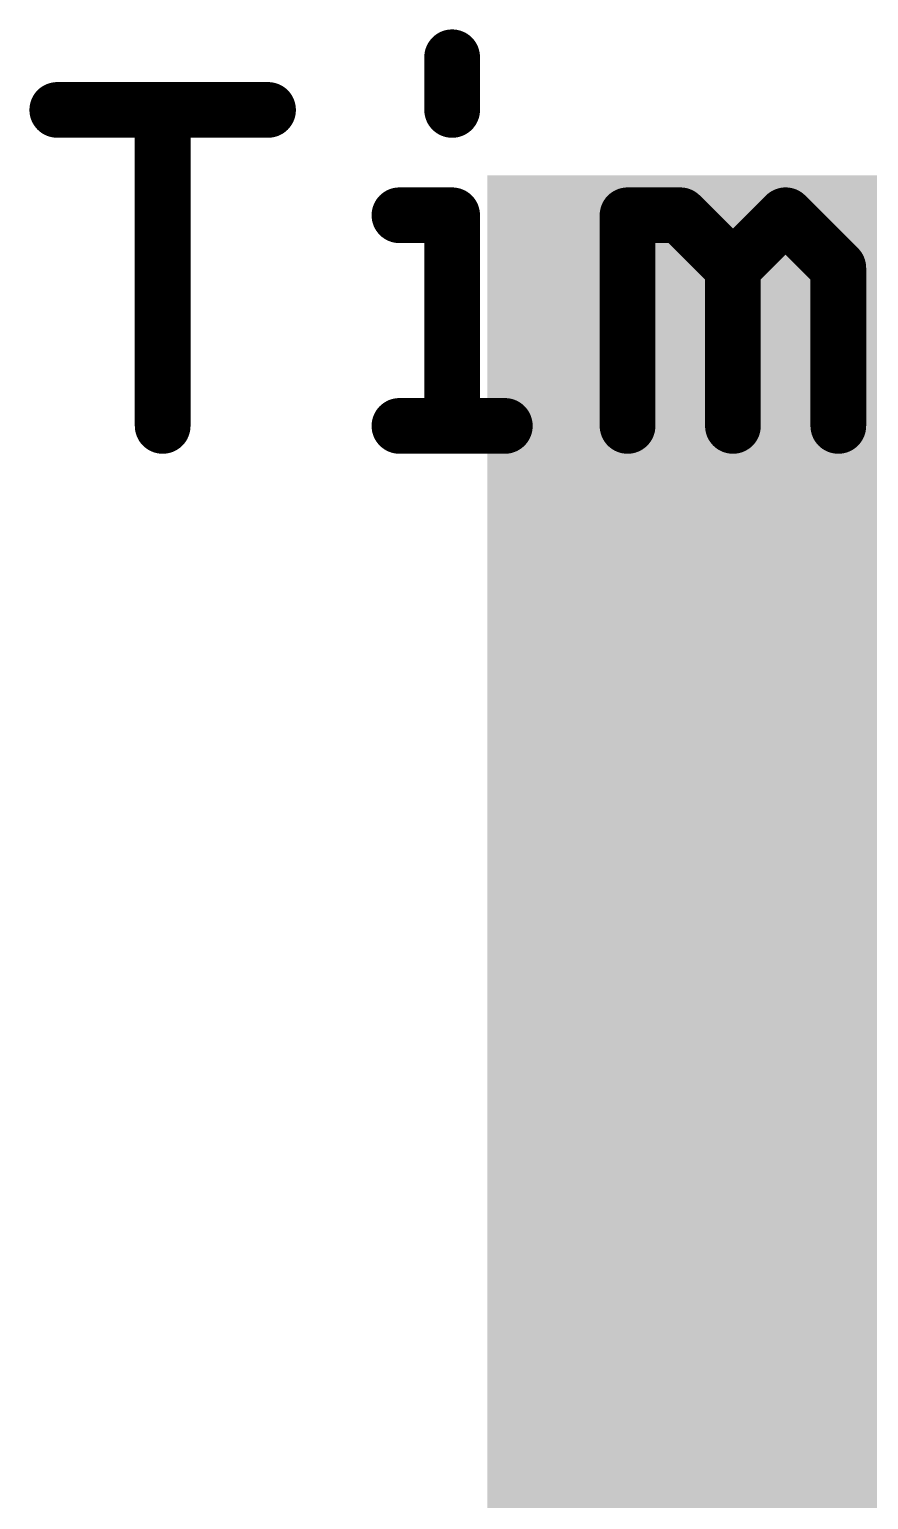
# Model space of a CAD drawing. Extents: x -6.3 to 44.5, y -10.2 to 43.3.
# Drawn here: x 6.39 to 10.98, y 6.72 to 14.77 of the extents above; entities that cross this region are included whole.
import ezdxf

# ---------------------------------------------------------------- set-up
doc = ezdxf.new("R2010")
doc.units = 0
doc.layers.add('21', color=41, linetype='CONTINUOUS')
doc.layers.add('22', color=40, linetype='CONTINUOUS')

# ---------------------------------------------------------------- blocks, each defined once
blk = doc.blocks.new('RECT')
blk.add_solid([(-0.5, -0.5), (0.5, -0.5), (-0.5, 0.5), (0.5, 0.5)])

msp = doc.modelspace()

# ---------------------------------------------------------------- linework, layer by layer
at = {"layer": '21', "const_width": 0.3048}
for points in [[(8.698, 14.6152), (8.698, 14.3271)], [(6.5388, 14.3271), (7.6913, 14.3271)], [(7.1151, 12.5984), (7.1151, 14.3271)], [(8.4099, 13.7508), (8.698, 13.7508)], [(8.698, 13.7508), (8.698, 12.5984)], [(9.6572, 12.5984), (9.6572, 13.7508)], [(9.6572, 13.7508), (9.9453, 13.7508)], [(9.9453, 13.7508), (10.2335, 13.4627)], [(10.2335, 13.4627), (10.5216, 13.7508)], [(10.5216, 13.7508), (10.8097, 13.4627)], [(10.2335, 13.4627), (10.2335, 12.5984)], [(10.8097, 13.4627), (10.8097, 12.5984)], [(8.4099, 12.5984), (8.9861, 12.5984)]]:
    msp.add_lwpolyline(points, dxfattribs=at)
at = {"layer": '21', "const_width": 0.1524}
for points in [[(8.7742, 14.6152, 1), (8.6218, 14.6152)], [(6.5388, 14.4033, 1), (6.5388, 14.2509)], [(7.1913, 14.3271, 1), (7.0389, 14.3271)], [(7.6913, 14.2509, 1), (7.6913, 14.4033)], [(8.6218, 14.3271, 1), (8.7742, 14.3271)], [(8.4099, 13.827, 1), (8.4099, 13.6746)], [(8.7742, 13.7508, 1), (8.6218, 13.7508)], [(8.698, 13.6746, 1), (8.698, 13.827)], [(9.7334, 13.7508, 1), (9.581, 13.7508)], [(9.6572, 13.827, 1), (9.6572, 13.6746)], [(9.9992, 13.8047, 1), (9.8915, 13.697)], [(9.9453, 13.6746, 1), (9.9453, 13.827)], [(10.5755, 13.8047, 1), (10.4677, 13.697)], [(10.5755, 13.697, 1), (10.4677, 13.8047)], [(10.3097, 13.4627, 1), (10.1573, 13.4627)], [(10.1796, 13.5166, 1), (10.2873, 13.4089)], [(10.1796, 13.4089, 1), (10.2873, 13.5166)], [(10.8859, 13.4627, 1), (10.7335, 13.4627)], [(10.7558, 13.4089, 1), (10.8636, 13.5166)], [(8.4099, 12.6746, 1), (8.4099, 12.5222)], [(8.9861, 12.5222, 1), (8.9861, 12.6746)], [(7.0389, 12.5984, 1), (7.1913, 12.5984)], [(8.6218, 12.5984, 1), (8.7742, 12.5984)], [(9.581, 12.5984, 1), (9.7334, 12.5984)], [(10.1573, 12.5984, 1), (10.3097, 12.5984)], [(10.7335, 12.5984, 1), (10.8859, 12.5984)]]:
    msp.add_lwpolyline(points, format="xyb", dxfattribs=at)

# ---------------------------------------------------------------- block references
at = {"layer": '22', "xscale": 25.4, "yscale": 10.795}
msp.add_blockref('RECT', (21.59, 8.5725), dxfattribs=at)

doc.saveas('drawing.dxf')
